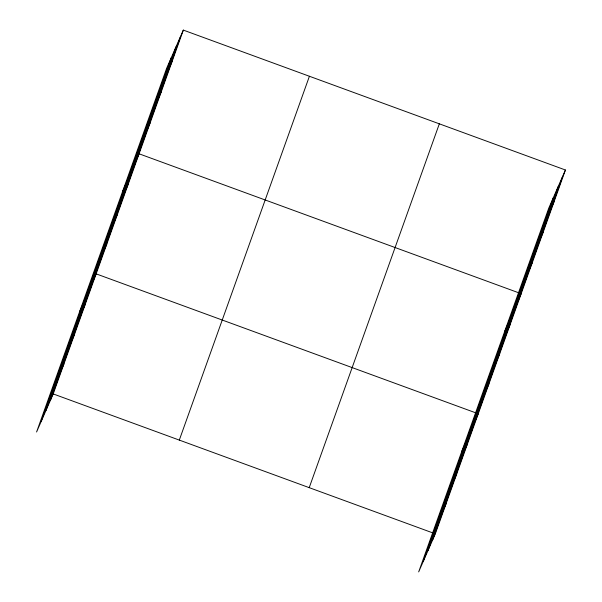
<?xml version="1.0" encoding="UTF-8"?>
<svg xmlns="http://www.w3.org/2000/svg" width="602" height="602" viewBox="0 0 602 602"><rect width="100%" height="100%" fill="white"/><g stroke="black" fill="none" stroke-linecap="round" stroke-linejoin="round"><path stroke-width="0.9" d="M41.169 421.483L171.284 57.664M45.902 410.654L176.01 46.828M50.493 400.142L180.608 36.316M183.324 30.1L166.686 68.176L36.579 432.003L53.209 393.926L183.324 30.1L565.421 169.997L435.314 533.823L418.676 571.9L548.791 208.074L565.421 169.997M179.306 440.092L309.413 76.266M309.217 487.658L439.332 123.831M423.274 561.388L553.381 197.561M427.999 550.552L558.114 186.733M432.597 540.039L562.704 176.22M169.546 67.243L172.262 61.028M158.484 98.171L161.201 91.948M147.43 129.091L150.146 122.876M122.447 191.872L139.085 153.803L518.555 292.738M125.637 190.036L128.354 183.813M114.899 220.046L117.616 213.83M104.169 250.063L106.885 243.848M79.517 311.934L96.147 273.865L475.625 412.799M82.7 310.098L85.416 303.875M71.962 340.107L74.678 333.892M61.231 370.125L63.947 363.909M551.643 207.141L554.359 200.925M540.588 238.068L543.305 231.853M529.527 268.996L532.243 262.773M504.551 331.777L521.182 293.701M507.734 329.934L510.451 323.718M497.004 359.951L499.72 353.735M486.265 389.968L488.982 383.745M461.614 451.839L478.251 413.762M464.797 449.995L467.513 443.779M454.066 480.012L456.783 473.797M443.328 510.029L446.044 503.806M53.209 393.926L435.314 533.823"/></g></svg>
